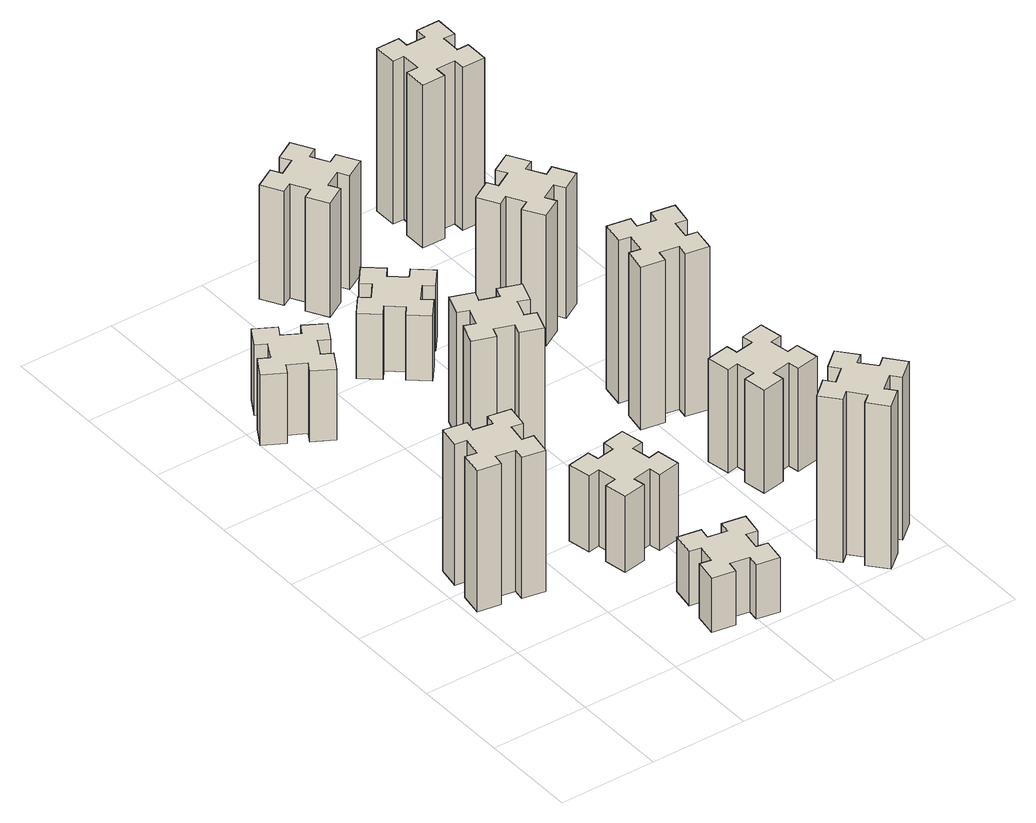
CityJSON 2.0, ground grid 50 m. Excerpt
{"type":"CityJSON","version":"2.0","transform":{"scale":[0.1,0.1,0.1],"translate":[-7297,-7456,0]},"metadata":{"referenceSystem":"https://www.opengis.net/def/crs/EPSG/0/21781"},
"CityObjects":{
"building1":{"type":"Building","attributes":{"class":"1000","function":"1000","usage":"1000","yearOfConstruction":2016,"roofType":"1000","measuredHeight":78,"storeysAboveGround":30,"storeysBelowGround":0},"geometry":[{"type":"Solid","lod":"1","boundaries":[[[[0,1,2,3,4,5,6,7,8,9,10,11,12,13,14,15,16,17,18,19]],[[17,16,20,21]],[[16,15,22,20]],[[15,14,23,22]],[[14,13,24,23]],[[13,12,25,24]],[[12,11,26,25]],[[11,10,27,26]],[[10,9,28,27]],[[9,8,29,28]],[[8,7,30,29]],[[7,6,31,30]],[[6,5,32,31]],[[5,4,33,32]],[[4,3,34,33]],[[3,2,35,34]],[[2,1,36,35]],[[1,0,37,36]],[[0,19,38,37]],[[19,18,39,38]],[[18,17,21,39]],[[24,25,26,27,28,29,30,31,32,33,34,35,36,37,38,39,21,20,22,23]]]]}]},
"building2":{"type":"Building","attributes":{"class":"1000","function":"1000","usage":"1000","yearOfConstruction":2016,"roofType":"1000","measuredHeight":39,"storeysAboveGround":30,"storeysBelowGround":0},"geometry":[{"type":"Solid","lod":"1","boundaries":[[[[40,41,42,43,44,45,46,47,48,49,50,51,52,53,54,55,56,57,58,59]],[[57,56,60,61]],[[56,55,62,60]],[[55,54,63,62]],[[54,53,64,63]],[[53,52,65,64]],[[52,51,66,65]],[[51,50,67,66]],[[50,49,68,67]],[[49,48,69,68]],[[48,47,70,69]],[[47,46,71,70]],[[46,45,72,71]],[[45,44,73,72]],[[44,43,74,73]],[[43,42,75,74]],[[42,41,76,75]],[[41,40,77,76]],[[40,59,78,77]],[[59,58,79,78]],[[58,57,61,79]],[[64,65,66,67,68,69,70,71,72,73,74,75,76,77,78,79,61,60,62,63]]]]}]},
"building3":{"type":"Building","attributes":{"class":"1000","function":"1000","usage":"1000","yearOfConstruction":2016,"roofType":"1000","measuredHeight":30,"storeysAboveGround":30,"storeysBelowGround":0},"geometry":[{"type":"Solid","lod":"1","boundaries":[[[[80,81,82,83,84,85,86,87,88,89,90,91,92,93,94,95,96,97,98,99]],[[97,96,100,101]],[[96,95,102,100]],[[95,94,103,102]],[[94,93,104,103]],[[93,92,105,104]],[[92,91,106,105]],[[91,90,107,106]],[[90,89,108,107]],[[89,88,109,108]],[[88,87,110,109]],[[87,86,111,110]],[[86,85,112,111]],[[85,84,113,112]],[[84,83,114,113]],[[83,82,115,114]],[[82,81,116,115]],[[81,80,117,116]],[[80,99,118,117]],[[99,98,119,118]],[[98,97,101,119]],[[104,105,106,107,108,109,110,111,112,113,114,115,116,117,118,119,101,100,102,103]]]]}]},
"building4":{"type":"Building","attributes":{"class":"1000","function":"1000","usage":"1000","yearOfConstruction":2016,"roofType":"1000","measuredHeight":42,"storeysAboveGround":30,"storeysBelowGround":0},"geometry":[{"type":"Solid","lod":"1","boundaries":[[[[120,121,122,123,124,125,126,127,128,129,130,131,132,133,134,135,136,137,138,139]],[[137,136,140,141]],[[136,135,142,140]],[[135,134,143,142]],[[134,133,144,143]],[[133,132,145,144]],[[132,131,146,145]],[[131,130,147,146]],[[130,129,148,147]],[[129,128,149,148]],[[128,127,150,149]],[[127,126,151,150]],[[126,125,152,151]],[[125,124,153,152]],[[124,123,154,153]],[[123,122,155,154]],[[122,121,156,155]],[[121,120,157,156]],[[120,139,158,157]],[[139,138,159,158]],[[138,137,141,159]],[[144,145,146,147,148,149,150,151,152,153,154,155,156,157,158,159,141,140,142,143]]]]}]},
"building5":{"type":"Building","attributes":{"class":"1000","function":"1000","usage":"1000","yearOfConstruction":2016,"roofType":"1000","measuredHeight":69,"storeysAboveGround":30,"storeysBelowGround":0},"geometry":[{"type":"Solid","lod":"1","boundaries":[[[[160,161,162,163,164,165,166,167,168,169,170,171,172,173,174,175,176,177,178,179]],[[177,176,180,181]],[[176,175,182,180]],[[175,174,183,182]],[[174,173,184,183]],[[173,172,185,184]],[[172,171,186,185]],[[171,170,187,186]],[[170,169,188,187]],[[169,168,189,188]],[[168,167,190,189]],[[167,166,191,190]],[[166,165,192,191]],[[165,164,193,192]],[[164,163,194,193]],[[163,162,195,194]],[[162,161,196,195]],[[161,160,197,196]],[[160,179,198,197]],[[179,178,199,198]],[[178,177,181,199]],[[184,185,186,187,188,189,190,191,192,193,194,195,196,197,198,199,181,180,182,183]]]]}]},
"building6":{"type":"Building","attributes":{"class":"1000","function":"1000","usage":"1000","yearOfConstruction":2016,"roofType":"1000","measuredHeight":36,"storeysAboveGround":30,"storeysBelowGround":0},"geometry":[{"type":"Solid","lod":"1","boundaries":[[[[200,201,202,203,204,205,206,207,208,209,210,211,212,213,214,215,216,217,218,219]],[[217,216,220,221]],[[216,215,222,220]],[[215,214,223,222]],[[214,213,224,223]],[[213,212,225,224]],[[212,211,226,225]],[[211,210,227,226]],[[210,209,228,227]],[[209,208,229,228]],[[208,207,230,229]],[[207,206,231,230]],[[206,205,232,231]],[[205,204,233,232]],[[204,203,234,233]],[[203,202,235,234]],[[202,201,236,235]],[[201,200,237,236]],[[200,219,238,237]],[[219,218,239,238]],[[218,217,221,239]],[[224,225,226,227,228,229,230,231,232,233,234,235,236,237,238,239,221,220,222,223]]]]}]},
"building7":{"type":"Building","attributes":{"class":"1000","function":"1000","usage":"1000","yearOfConstruction":2016,"roofType":"1000","measuredHeight":90,"storeysAboveGround":30,"storeysBelowGround":0},"geometry":[{"type":"Solid","lod":"1","boundaries":[[[[240,241,242,243,244,245,246,247,248,249,250,251,252,253,254,255,256,257,258,259]],[[257,256,260,261]],[[256,255,262,260]],[[255,254,263,262]],[[254,253,264,263]],[[253,252,265,264]],[[252,251,266,265]],[[251,250,267,266]],[[250,249,268,267]],[[249,248,269,268]],[[248,247,270,269]],[[247,246,271,270]],[[246,245,272,271]],[[245,244,273,272]],[[244,243,274,273]],[[243,242,275,274]],[[242,241,276,275]],[[241,240,277,276]],[[240,259,278,277]],[[259,258,279,278]],[[258,257,261,279]],[[264,265,266,267,268,269,270,271,272,273,274,275,276,277,278,279,261,260,262,263]]]]}]},
"building8":{"type":"Building","attributes":{"class":"1000","function":"1000","usage":"1000","yearOfConstruction":2016,"roofType":"1000","measuredHeight":63,"storeysAboveGround":30,"storeysBelowGround":0},"geometry":[{"type":"Solid","lod":"1","boundaries":[[[[280,281,282,283,284,285,286,287,288,289,290,291,292,293,294,295,296,297,298,299]],[[297,296,300,301]],[[296,295,302,300]],[[295,294,303,302]],[[294,293,304,303]],[[293,292,305,304]],[[292,291,306,305]],[[291,290,307,306]],[[290,289,308,307]],[[289,288,309,308]],[[288,287,310,309]],[[287,286,311,310]],[[286,285,312,311]],[[285,284,313,312]],[[284,283,314,313]],[[283,282,315,314]],[[282,281,316,315]],[[281,280,317,316]],[[280,299,318,317]],[[299,298,319,318]],[[298,297,301,319]],[[304,305,306,307,308,309,310,311,312,313,314,315,316,317,318,319,301,300,302,303]]]]}]},
"building9":{"type":"Building","attributes":{"class":"1000","function":"1000","usage":"1000","yearOfConstruction":2016,"roofType":"1000","measuredHeight":57,"storeysAboveGround":30,"storeysBelowGround":0},"geometry":[{"type":"Solid","lod":"1","boundaries":[[[[320,321,322,323,324,325,326,327,328,329,330,331,332,333,334,335,336,337,338,339]],[[337,336,340,341]],[[336,335,342,340]],[[335,334,343,342]],[[334,333,344,343]],[[333,332,345,344]],[[332,331,346,345]],[[331,330,347,346]],[[330,329,348,347]],[[329,328,349,348]],[[328,327,350,349]],[[327,326,351,350]],[[326,325,352,351]],[[325,324,353,352]],[[324,323,354,353]],[[323,322,355,354]],[[322,321,356,355]],[[321,320,357,356]],[[320,339,358,357]],[[339,338,359,358]],[[338,337,341,359]],[[344,345,346,347,348,349,350,351,352,353,354,355,356,357,358,359,341,340,342,343]]]]}]},
"building10":{"type":"Building","attributes":{"class":"1000","function":"1000","usage":"1000","yearOfConstruction":2016,"roofType":"1000","measuredHeight":90,"storeysAboveGround":30,"storeysBelowGround":0},"geometry":[{"type":"Solid","lod":"1","boundaries":[[[[360,361,362,363,364,365,366,367,368,369,370,371,372,373,374,375,376,377,378,379]],[[377,376,380,381]],[[376,375,382,380]],[[375,374,383,382]],[[374,373,384,383]],[[373,372,385,384]],[[372,371,386,385]],[[371,370,387,386]],[[370,369,388,387]],[[369,368,389,388]],[[368,367,390,389]],[[367,366,391,390]],[[366,365,392,391]],[[365,364,393,392]],[[364,363,394,393]],[[363,362,395,394]],[[362,361,396,395]],[[361,360,397,396]],[[360,379,398,397]],[[379,378,399,398]],[[378,377,381,399]],[[384,385,386,387,388,389,390,391,392,393,394,395,396,397,398,399,381,380,382,383]]]]}]},
"building11":{"type":"Building","attributes":{"class":"1000","function":"1000","usage":"1000","yearOfConstruction":2016,"roofType":"1000","measuredHeight":72,"storeysAboveGround":30,"storeysBelowGround":0},"geometry":[{"type":"Solid","lod":"1","boundaries":[[[[400,401,402,403,404,405,406,407,408,409,410,411,412,413,414,415,416,417,418,419]],[[417,416,420,421]],[[416,415,422,420]],[[415,414,423,422]],[[414,413,424,423]],[[413,412,425,424]],[[412,411,426,425]],[[411,410,427,426]],[[410,409,428,427]],[[409,408,429,428]],[[408,407,430,429]],[[407,406,431,430]],[[406,405,432,431]],[[405,404,433,432]],[[404,403,434,433]],[[403,402,435,434]],[[402,401,436,435]],[[401,400,437,436]],[[400,419,438,437]],[[419,418,439,438]],[[418,417,421,439]],[[424,425,426,427,428,429,430,431,432,433,434,435,436,437,438,439,421,420,422,423]]]]}]},
"building12":{"type":"Building","attributes":{"class":"1000","function":"1000","usage":"1000","yearOfConstruction":2016,"roofType":"1000","measuredHeight":90,"storeysAboveGround":30,"storeysBelowGround":0},"geometry":[{"type":"Solid","lod":"1","boundaries":[[[[440,441,442,443,444,445,446,447,448,449,450,451,452,453,454,455,456,457,458,459]],[[457,456,460,461]],[[456,455,462,460]],[[455,454,463,462]],[[454,453,464,463]],[[453,452,465,464]],[[452,451,466,465]],[[451,450,467,466]],[[450,449,468,467]],[[449,448,469,468]],[[448,447,470,469]],[[447,446,471,470]],[[446,445,472,471]],[[445,444,473,472]],[[444,443,474,473]],[[443,442,475,474]],[[442,441,476,475]],[[441,440,477,476]],[[440,459,478,477]],[[459,458,479,478]],[[458,457,461,479]],[[464,465,466,467,468,469,470,471,472,473,474,475,476,477,478,479,461,460,462,463]]]]}]}
},
"vertices":[
[335,917,0],[352,1015,0],[411,1005,0],[432,1123,0],[314,1144,0],[304,1085,0],[205,1102,0],[216,1161,0],[97,1182,0],[77,1064,0],[136,1054,0],[118,955,0],[59,966,0],[38,847,0],[157,827,0],[167,886,0],[265,868,0],[255,809,0],[373,788,0],[394,907,0],[265,868,780],[255,809,780],[167,886,780],[157,827,780],[38,847,780],[59,966,780],[118,955,780],[136,1054,780],[77,1064,780],[97,1182,780],[216,1161,780],[205,1102,780],[304,1085,780],[314,1144,780],[432,1123,780],[411,1005,780],[352,1015,780],[335,917,780],[394,907,780],[373,788,780],
[306,2367,0],[356,2454,0],[408,2424,0],[468,2528,0],[364,2588,0],[334,2536,0],[247,2586,0],[277,2638,0],[173,2698,0],[113,2594,0],[165,2564,0],[115,2477,0],[63,2507,0],[3,2403,0],[107,2343,0],[137,2395,0],[224,2345,0],[194,2293,0],[298,2233,0],[358,2337,0],[224,2345,390],[194,2293,390],[137,2395,390],[107,2343,390],[3,2403,390],[63,2507,390],[115,2477,390],[165,2564,390],[113,2594,390],[173,2698,390],[277,2638,390],[247,2586,390],[334,2536,390],[364,2588,390],[468,2528,390],[408,2424,390],[356,2454,390],[306,2367,390],[358,2337,390],[298,2233,390],
[876,314,0],[858,215,0],[799,226,0],[778,107,0],[897,87,0],[907,146,0],[1005,128,0],[995,69,0],[1113,48,0],[1134,167,0],[1075,177,0],[1092,275,0],[1151,265,0],[1172,383,0],[1054,404,0],[1044,345,0],[945,362,0],[956,421,0],[837,442,0],[817,324,0],[945,362,300],[956,421,300],[1044,345,300],[1054,404,300],[1172,383,300],[1151,265,300],[1092,275,300],[1075,177,300],[1134,167,300],[1113,48,300],[995,69,300],[1005,128,300],[907,146,300],[897,87,300],[778,107,300],[799,226,300],[858,215,300],[876,314,300],[817,324,300],[837,442,300],
[905,1002,0],[807,985,0],[797,1044,0],[678,1023,0],[699,905,0],[758,915,0],[776,817,0],[717,807,0],[737,688,0],[856,709,0],[845,768,0],[944,786,0],[954,727,0],[1072,747,0],[1051,866,0],[992,855,0],[975,954,0],[1034,964,0],[1013,1082,0],[895,1061,0],[975,954,420],[1034,964,420],[992,855,420],[1051,866,420],[1072,747,420],[954,727,420],[944,786,420],[845,768,420],[856,709,420],[737,688,420],[717,807,420],[776,817,420],[758,915,420],[699,905,420],[678,1023,420],[797,1044,420],[807,985,420],[905,1002,420],[895,1061,420],[1013,1082,420],
[962,1741,0],[996,1835,0],[1052,1814,0],[1093,1927,0],[980,1968,0],[960,1912,0],[866,1946,0],[887,2002,0],[774,2043,0],[733,1930,0],[789,1910,0],[755,1816,0],[699,1837,0],[657,1724,0],[770,1683,0],[791,1739,0],[885,1705,0],[864,1649,0],[977,1607,0],[1018,1720,0],[885,1705,690],[864,1649,690],[791,1739,690],[770,1683,690],[657,1724,690],[699,1837,690],[755,1816,690],[789,1910,690],[733,1930,690],[774,2043,690],[887,2002,690],[866,1946,690],[960,1912,690],[980,1968,690],[1093,1927,690],[1052,1814,690],[996,1835,690],[962,1741,690],[1018,1720,690],[977,1607,690],
[766,2513,0],[843,2449,0],[804,2403,0],[896,2326,0],[973,2418,0],[927,2456,0],[992,2533,0],[1038,2494,0],[1115,2586,0],[1023,2663,0],[984,2617,0],[908,2682,0],[946,2728,0],[854,2805,0],[777,2713,0],[823,2674,0],[759,2598,0],[713,2636,0],[636,2544,0],[728,2467,0],[759,2598,360],[713,2636,360],[823,2674,360],[777,2713,360],[854,2805,360],[946,2728,360],[908,2682,360],[984,2617,360],[1023,2663,360],[1115,2586,360],[1038,2494,360],[992,2533,360],[927,2456,360],[973,2418,360],[896,2326,360],[804,2403,360],[843,2449,360],[766,2513,360],[728,2467,360],[636,2544,360],
[1748,129,0],[1824,193,0],[1863,147,0],[1955,224,0],[1878,316,0],[1832,278,0],[1767,354,0],[1813,393,0],[1736,485,0],[1644,408,0],[1683,362,0],[1606,297,0],[1568,343,0],[1476,266,0],[1553,174,0],[1599,213,0],[1663,136,0],[1617,98,0],[1694,6,0],[1786,83,0],[1663,136,900],[1617,98,900],[1599,213,900],[1553,174,900],[1476,266,900],[1568,343,900],[1606,297,900],[1683,362,900],[1644,408,900],[1736,485,900],[1813,393,900],[1767,354,900],[1832,278,900],[1878,316,900],[1955,224,900],[1863,147,900],[1824,193,900],[1748,129,900],[1786,83,900],[1694,6,900],
[996,3217,0],[946,3304,0],[998,3334,0],[938,3438,0],[834,3378,0],[864,3326,0],[777,3276,0],[747,3328,0],[643,3268,0],[703,3164,0],[755,3194,0],[805,3107,0],[753,3077,0],[813,2973,0],[917,3033,0],[887,3085,0],[974,3135,0],[1004,3083,0],[1108,3143,0],[1048,3247,0],[974,3135,630],[1004,3083,630],[887,3085,630],[917,3033,630],[813,2973,630],[753,3077,630],[805,3107,630],[755,3194,630],[703,3164,630],[643,3268,630],[747,3328,630],[777,3276,630],[864,3326,630],[834,3378,630],[938,3438,630],[998,3334,630],[946,3304,630],[996,3217,630],[1048,3247,630],[1108,3143,630],
[1745,1102,0],[1647,1085,0],[1637,1144,0],[1518,1123,0],[1539,1005,0],[1598,1015,0],[1616,917,0],[1557,907,0],[1577,788,0],[1696,809,0],[1685,868,0],[1784,886,0],[1794,827,0],[1912,847,0],[1891,966,0],[1832,955,0],[1815,1054,0],[1874,1064,0],[1853,1182,0],[1735,1161,0],[1815,1054,570],[1874,1064,570],[1832,955,570],[1891,966,570],[1912,847,570],[1794,827,570],[1784,886,570],[1685,868,570],[1696,809,570],[1577,788,570],[1557,907,570],[1616,917,570],[1598,1015,570],[1539,1005,570],[1518,1123,570],[1637,1144,570],[1647,1085,570],[1745,1102,570],[1735,1161,570],[1853,1182,570],
[1547,1526,0],[1645,1508,0],[1635,1449,0],[1753,1428,0],[1774,1547,0],[1715,1557,0],[1732,1655,0],[1791,1645,0],[1812,1763,0],[1694,1784,0],[1684,1725,0],[1585,1742,0],[1596,1801,0],[1477,1822,0],[1457,1704,0],[1516,1694,0],[1498,1595,0],[1439,1606,0],[1418,1487,0],[1537,1467,0],[1498,1595,900],[1439,1606,900],[1516,1694,900],[1457,1704,900],[1477,1822,900],[1596,1801,900],[1585,1742,900],[1684,1725,900],[1694,1784,900],[1812,1763,900],[1791,1645,900],[1732,1655,900],[1715,1557,900],[1774,1547,900],[1753,1428,900],[1635,1449,900],[1645,1508,900],[1547,1526,900],[1537,1467,900],[1418,1487,900],
[1527,2345,0],[1614,2395,0],[1644,2343,0],[1748,2403,0],[1688,2507,0],[1636,2477,0],[1586,2564,0],[1638,2594,0],[1578,2698,0],[1474,2638,0],[1504,2586,0],[1417,2536,0],[1387,2588,0],[1283,2528,0],[1343,2424,0],[1395,2454,0],[1445,2367,0],[1393,2337,0],[1453,2233,0],[1557,2293,0],[1445,2367,720],[1393,2337,720],[1395,2454,720],[1343,2424,720],[1283,2528,720],[1387,2588,720],[1417,2536,720],[1504,2586,720],[1474,2638,720],[1578,2698,720],[1638,2594,720],[1586,2564,720],[1636,2477,720],[1688,2507,720],[1748,2403,720],[1644,2343,720],[1614,2395,720],[1527,2345,720],[1557,2293,720],[1453,2233,720],
[1565,3195,0],[1665,3195,0],[1665,3135,0],[1785,3135,0],[1785,3255,0],[1725,3255,0],[1725,3355,0],[1785,3355,0],[1785,3475,0],[1665,3475,0],[1665,3415,0],[1565,3415,0],[1565,3475,0],[1445,3475,0],[1445,3355,0],[1505,3355,0],[1505,3255,0],[1445,3255,0],[1445,3135,0],[1565,3135,0],[1505,3255,900],[1445,3255,900],[1505,3355,900],[1445,3355,900],[1445,3475,900],[1565,3475,900],[1565,3415,900],[1665,3415,900],[1665,3475,900],[1785,3475,900],[1785,3355,900],[1725,3355,900],[1725,3255,900],[1785,3255,900],[1785,3135,900],[1665,3135,900],[1665,3195,900],[1565,3195,900],[1565,3135,900],[1445,3135,900]
]}
